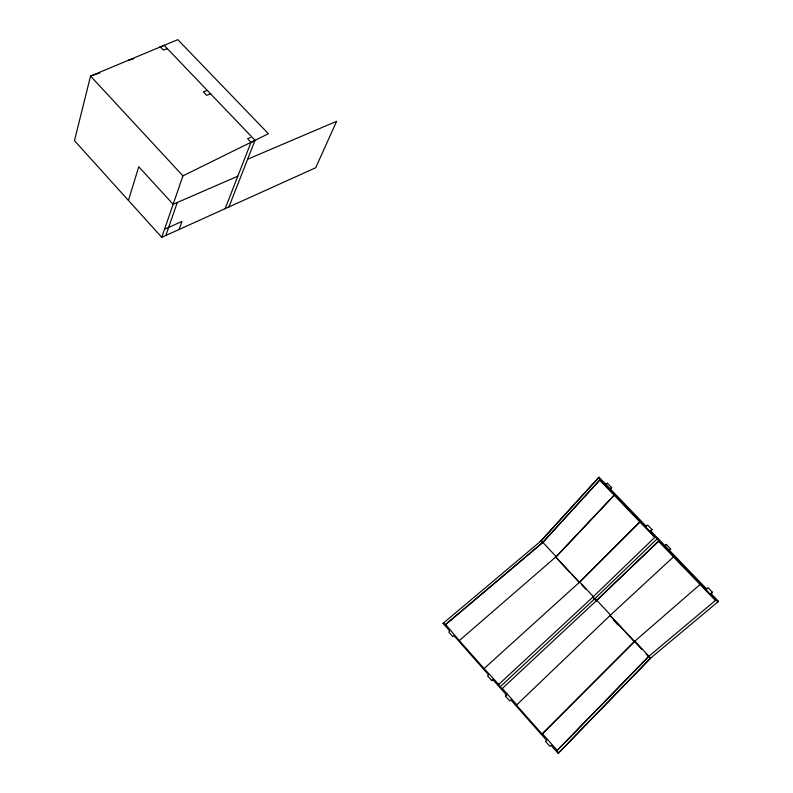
<?xml version="1.0" encoding="UTF-8"?>
<svg xmlns="http://www.w3.org/2000/svg" width="793" height="793" viewBox="0 0 793 793"><rect width="100%" height="100%" fill="white"/><g stroke="black" fill="none" stroke-linecap="round" stroke-linejoin="round"><path stroke-width="1.19" d="M160.017 47.065L164.161 45.34L255.059 140.311L228.919 206.953M128.436 200.431L138.755 166.738L173.132 204.297L237.801 176.205M161.752 237.315L182.935 175.858L268.401 133.73L177.791 39.65L90.551 76.069L74.473 140.668L161.752 237.315L315.723 167.719L336.619 121.309L247.644 159.215M165.826 235.471L177.295 202.493M179.089 229.484L181.964 221.435L164.538 229.236M225.162 208.658L251.014 142.304L254.91 140.678M493.533 678.887L491.719 680.563L487.546 675.854L488.597 674.813L453.834 635.54L452.843 636.64L448.779 632.041L449.76 630.941L443.079 623.397L443.565 622.842L445.309 624.805L542.511 542.709L540.836 540.945L542.491 542.719M445.309 624.805L542.838 542.343L556.171 556.656L459.296 640.605L484.067 668.578L579.752 581.983L593.372 596.604L498.391 684.736L501.979 688.8L596.792 600.281L610.541 615.041L516.451 705.136L542.065 734.06L634.866 641.16L648.912 656.247L556.864 750.773L558.728 752.874L558.143 753.35L551.026 745.321L549.866 746.282L545.564 741.415L546.714 740.444L510.771 699.842L509.681 700.863L505.468 696.105L506.549 695.084L492.77 679.522L491.719 680.563M540.32 541.51L598.993 477.217L646.285 526.324M598.993 477.217L541.49 540.519L443.079 623.397M541.976 543.284L600.073 479.686L542.452 542.888L540.786 541.113M459.296 640.605L445.636 624.438M605.693 485.019L607.359 483.215L611.591 487.616L609.916 489.4M555.288 557.588L614.615 494.782L555.754 557.192L570.048 572.546M711.143 593.67L718.527 601.342L717.863 602.036L598.269 477.812M710.469 594.354L712.481 592.292L708 587.643L705.988 589.695M558.143 753.35L650.27 658.477L646.027 653.918M648.347 656.634L650.101 658.527L650.766 657.843M558.728 752.874L650.27 658.477M556.864 750.773L648.505 656.584M484.067 668.578L498.747 684.399L498.391 684.736M700.11 584.51L700.556 584.064L633.875 642.023M542.065 734.06L634.469 641.507M578.84 582.895L640.338 521.507L579.306 582.478L571.733 574.35M650.24 531.28L652.015 529.555L647.683 525.055L645.591 526.958M592.44 597.506L655.206 536.95L654.74 537.376L599.597 480.092M499.649 687.283L594.71 598.794L596.435 600.618M594.145 599.339L657.764 538.249M501.979 688.8L502.346 688.463L516.818 704.799L516.451 705.136M673.505 556.874L673.961 556.438L609.589 615.923M595.86 601.173L658.943 540.826L596.306 600.747L592.896 597.079M669.312 550.243L670.69 548.934L666.318 544.394L664.247 546.337M664.534 546.07L666.318 544.394M505.468 696.105L507.262 694.42M668.905 550.61L670.69 548.934M649.923 531.469L652.015 529.555M610.164 488.815L611.591 487.616M710.607 593.878L712.481 592.292M605.208 485.019L607.359 483.215M647.901 657.09L715.93 600.023L715.484 600.489L658.477 541.262M650.101 658.527L718.527 601.342M250.529 137.526L247.594 138.735L251.014 142.304M210.611 93.871L206.646 95.348L203.325 91.879L207.3 90.412M167.382 48.71L163.358 50.058L160.136 46.678M99.819 72.956L90.551 76.069L182.935 175.858M128.069 60.407L133.73 58.513A7.137 3.767 -43.2 0 0 131.46 59.644M650.617 530.824L706.662 589.011M555.824 557.033L579.386 582.349M581.794 584.927L585.789 589.229M592.995 596.96L596.415 600.638M610.154 615.398L641.904 649.487M610.035 615.487L634.321 641.577M613.772 620.423L617.965 624.924M542.442 733.733L557.261 750.456"/></g></svg>
